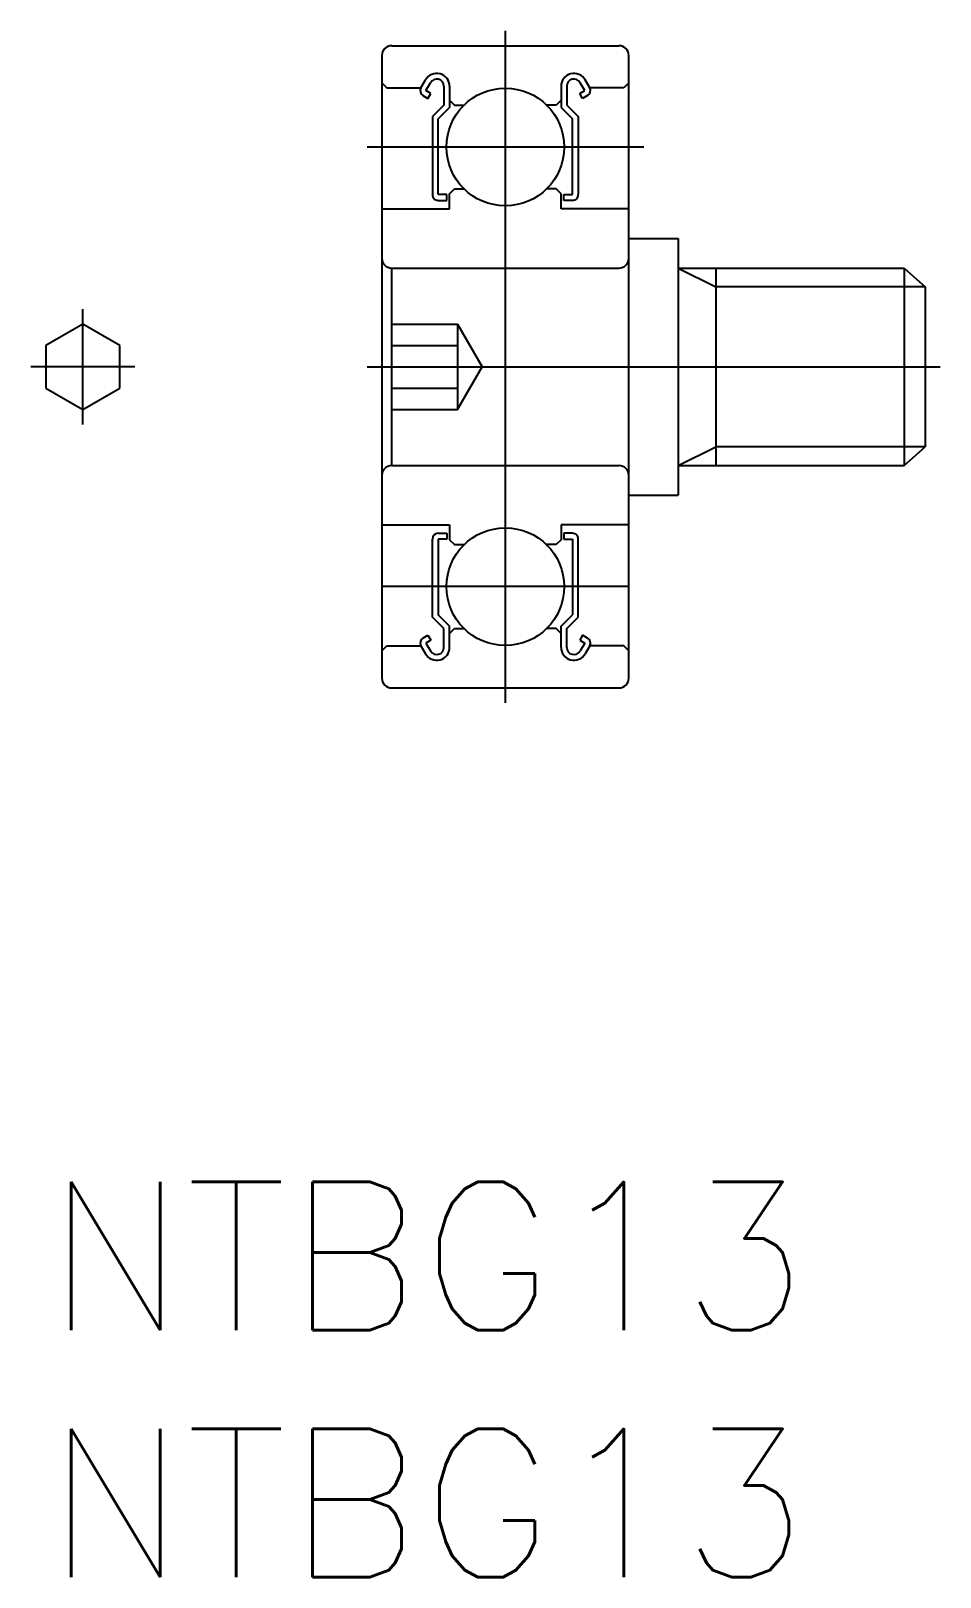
# Model space of a CAD drawing. Extents: x -0.3 to 18.1, y -8 to 23.3.
import ezdxf

# ---------------------------------------------------------------- set-up
doc = ezdxf.new("R2010")
doc.units = 0
doc.header["$LTSCALE"] = 0.5
doc.linetypes.add('CENTER', pattern=[50.8, 31.75, -6.35, 6.35, -6.35])
doc.linetypes.add('DASHED', pattern=[19.05, 12.7, -6.35])
doc.layers.get('0').update_dxf_attribs({"linetype": 'CONTINUOUS'})
for name, color, linetype in [('MSM_CENTER', 1, 'CENTER'), ('MSM_CONTINUOUS', 7, 'CONTINUOUS'), ('MSM_DASHED', 4, 'DASHED'), ('MSM_NARROW', 5, 'CONTINUOUS'), ('MSM_PART_NUMBER', 7, 'CONTINUOUS')]:
    doc.layers.add(name, color=color, linetype=linetype)
doc.styles.get("Standard").update_dxf_attribs({"font": 'txt.shx', "height": 3, "bigfont": 'bigfont.shx'})

# ---------------------------------------------------------------- blocks, each defined once
blk = doc.blocks.new('*U2')
at = {"layer": 'MSM_PART_NUMBER'}
blk.add_text('NTBG13', height=3, dxfattribs=at).set_placement((0, -3))
blk = doc.blocks.new('*U3')
at = {"layer": 'MSM_PART_NUMBER'}
blk.add_text('NTBG13', height=3, dxfattribs=at).set_placement((0, -8))

msp = doc.modelspace()

# ---------------------------------------------------------------- linework, layer by layer
for centre in [(11.603, 18.7), (11.603, 18.7), (11.603, 10.2)]:
    msp.add_arc(centre, 0.2, 270, 0)
at = {"layer": 'MSM_CENTER'}
for p, q in [((9.303, 9.7), (9.303, 23.3)), ((12.103, 20.95), (6.503, 20.95)), ((0.75, 15.334), (0.75, 17.666)), ((1.8, 16.5), (-0.3, 16.5)), ((6.503, 16.5), (18.103, 16.5)), ((11.803, 12.05), (6.803, 12.05))]:
    msp.add_line(p, q, dxfattribs=at)
at = {"layer": 'MSM_CONTINUOUS'}
for p, q in [((7.003, 23), (11.603, 23)), ((6.803, 22.8), (6.803, 10.2)), ((11.803, 10.2), (11.803, 22.8)), ((6.803, 22.25), (6.903, 22.15)), ((7.594, 22.15), (7.689, 22.31)), ((7.695, 22.092), (7.789, 22.252)), ((10.911, 22.092), (10.816, 22.252)), ((11.012, 22.15), (10.917, 22.31)), ((11.803, 22.25), (11.703, 22.15)), ((6.903, 22.15), (7.594, 22.15)), ((7.636, 21.991), (7.737, 21.933)), ((7.795, 22.034), (7.695, 22.092)), ((7.737, 21.933), (7.795, 22.034)), ((8.059, 22.18), (8.059, 21.8)), ((8.176, 22.18), (8.176, 21.752)), ((10.43, 22.18), (10.43, 21.752)), ((10.546, 22.18), (10.546, 21.8)), ((10.81, 22.034), (10.911, 22.092)), ((10.868, 21.933), (10.81, 22.034)), ((10.969, 21.991), (10.868, 21.933)), ((11.703, 22.15), (11.012, 22.15)), ((8.059, 21.8), (7.826, 21.567)), ((8.176, 21.752), (7.943, 21.519)), ((8.176, 21.9), (8.276, 21.8)), ((8.276, 21.8), (8.469, 21.8)), ((10.33, 21.8), (10.136, 21.8)), ((10.43, 21.9), (10.33, 21.8)), ((10.43, 21.752), (10.663, 21.519)), ((10.546, 21.8), (10.779, 21.567)), ((7.826, 21.567), (7.826, 19.986)), ((7.943, 19.986), (7.943, 21.519)), ((10.663, 19.986), (10.663, 21.519)), ((10.779, 21.567), (10.779, 19.986)), ((8.176, 20), (8.276, 20.1)), ((8.276, 20.1), (8.469, 20.1)), ((10.33, 20.1), (10.136, 20.1)), ((10.43, 20), (10.33, 20.1)), ((8.117, 19.986), (7.943, 19.986)), ((7.943, 19.87), (8.117, 19.87)), ((8.117, 19.87), (8.117, 19.986)), ((8.176, 19.7), (8.176, 20)), ((10.43, 19.7), (10.43, 20)), ((10.488, 19.986), (10.663, 19.986)), ((10.488, 19.87), (10.488, 19.986)), ((10.663, 19.87), (10.488, 19.87)), ((6.803, 19.7), (8.176, 19.7)), ((11.803, 19.7), (10.43, 19.7)), ((11.803, 19.1), (12.803, 19.1)), ((12.803, 19.1), (12.803, 13.9)), ((7.003, 14.5), (7.003, 18.5)), ((7.003, 18.5), (11.603, 18.5)), ((12.803, 18.5), (17.373, 18.5)), ((13.561, 18.5), (13.561, 14.5)), ((17.373, 18.5), (17.803, 18.121)), ((17.373, 18.5), (17.373, 14.5)), ((17.803, 18.121), (17.803, 14.879)), ((0.75, 17.366), (0, 16.933)), ((1.5, 16.933), (0.75, 17.366)), ((0, 16.933), (0, 16.067)), ((1.5, 16.067), (1.5, 16.933)), ((0, 16.067), (0.75, 15.634)), ((0.75, 15.634), (1.5, 16.067)), ((17.373, 14.5), (17.803, 14.879)), ((7.003, 14.5), (11.603, 14.5)), ((12.803, 14.5), (17.373, 14.5)), ((11.803, 13.9), (12.803, 13.9)), ((6.803, 13.3), (8.176, 13.3)), ((8.176, 13.3), (8.176, 13)), ((11.803, 13.3), (10.43, 13.3)), ((10.43, 13.3), (10.43, 13)), ((7.826, 11.433), (7.826, 13.014)), ((7.943, 13.13), (8.117, 13.13)), ((7.943, 13.014), (7.943, 11.481)), ((8.117, 13.014), (7.943, 13.014)), ((8.117, 13.13), (8.117, 13.014)), ((8.176, 13), (8.276, 12.9)), ((8.276, 12.9), (8.469, 12.9)), ((10.33, 12.9), (10.136, 12.9)), ((10.43, 13), (10.33, 12.9)), ((10.663, 13.13), (10.488, 13.13)), ((10.488, 13.13), (10.488, 13.014)), ((10.488, 13.014), (10.663, 13.014)), ((10.663, 13.014), (10.663, 11.481)), ((10.779, 11.433), (10.779, 13.014)), ((8.059, 11.2), (7.826, 11.433)), ((8.176, 11.248), (7.943, 11.481)), ((10.43, 11.248), (10.663, 11.481)), ((10.546, 11.2), (10.779, 11.433)), ((7.636, 11.009), (7.737, 11.067)), ((7.795, 10.966), (7.695, 10.908)), ((7.737, 11.067), (7.795, 10.966)), ((8.059, 10.82), (8.059, 11.2)), ((8.176, 10.82), (8.176, 11.248)), ((8.176, 11.1), (8.276, 11.2)), ((8.276, 11.2), (8.469, 11.2)), ((10.33, 11.2), (10.136, 11.2)), ((10.43, 11.1), (10.33, 11.2)), ((10.43, 10.82), (10.43, 11.248)), ((10.546, 10.82), (10.546, 11.2)), ((10.868, 11.067), (10.81, 10.966)), ((10.81, 10.966), (10.911, 10.908)), ((10.969, 11.009), (10.868, 11.067)), ((6.803, 10.75), (6.903, 10.85)), ((6.903, 10.85), (7.594, 10.85)), ((7.594, 10.85), (7.689, 10.69)), ((7.695, 10.908), (7.789, 10.748)), ((10.911, 10.908), (10.816, 10.748)), ((11.012, 10.85), (10.917, 10.689)), ((11.703, 10.85), (11.012, 10.85)), ((11.803, 10.75), (11.703, 10.85)), ((7.003, 10), (11.603, 10))]:
    msp.add_line(p, q, dxfattribs=at)
for centre in [(9.303, 20.95), (9.303, 12.05)]:
    msp.add_circle(centre, 1.191, dxfattribs=at)
for centre, radius, start, end in [((7.003, 22.8), 0.2, 90, 180), ((11.603, 22.8), 0.2, 0, 90), ((7.915, 22.18), 0.261, 0, 150), ((7.915, 22.18), 0.145, 0, 149.9999), ((10.691, 22.18), 0.261, 30.0001, 179.9999), ((10.691, 22.18), 0.145, 30.0002, 179.9999), ((7.695, 22.092), 0.116, 150.0002, 240.0001), ((10.911, 22.092), 0.116, 299.9998, 29.9998), ((7.943, 19.986), 0.116, 179.9999, 270.0005), ((10.663, 19.986), 0.116, 269.9998, 0), ((7.003, 18.7), 0.2, 180, 270), ((7.003, 14.3), 0.2, 90, 180), ((11.603, 14.3), 0.2, 0, 90), ((11.603, 14.3), 0.2, 0, 90), ((7.943, 13.014), 0.116, 90, 180), ((10.663, 13.014), 0.116, 0, 90.0005), ((7.695, 10.908), 0.116, 119.9996, 209.9993), ((10.911, 10.908), 0.116, 330.0005, 60.0008), ((7.915, 10.82), 0.261, 209.9999, 0), ((7.915, 10.82), 0.145, 210.0002, 0), ((10.691, 10.82), 0.261, 180, 330), ((10.691, 10.82), 0.145, 179.9999, 330), ((7.003, 10.2), 0.2, 180, 270)]:
    msp.add_arc(centre, radius, start, end, dxfattribs=at)
at = {"layer": 'MSM_DASHED'}
for p, q in [((7.003, 17.366), (8.336, 17.366)), ((8.336, 17.366), (8.336, 15.634)), ((8.336, 17.366), (8.836, 16.5)), ((7.003, 16.933), (8.336, 16.933)), ((8.336, 15.634), (8.836, 16.5)), ((7.003, 16.067), (8.336, 16.067)), ((7.003, 15.634), (8.336, 15.634))]:
    msp.add_line(p, q, dxfattribs=at)
at = {"layer": 'MSM_NARROW'}
for p, q in [((12.803, 18.5), (13.561, 18.121)), ((17.803, 18.121), (13.561, 18.121)), ((12.803, 14.5), (13.561, 14.879)), ((17.803, 14.879), (13.561, 14.879))]:
    msp.add_line(p, q, dxfattribs=at)

# ---------------------------------------------------------------- block references
at = {"layer": 'MSM_CONTINUOUS'}
for name in ['*U2', '*U3']:
    msp.add_blockref(name, (0, 0), dxfattribs=at)

doc.saveas('drawing.dxf')
